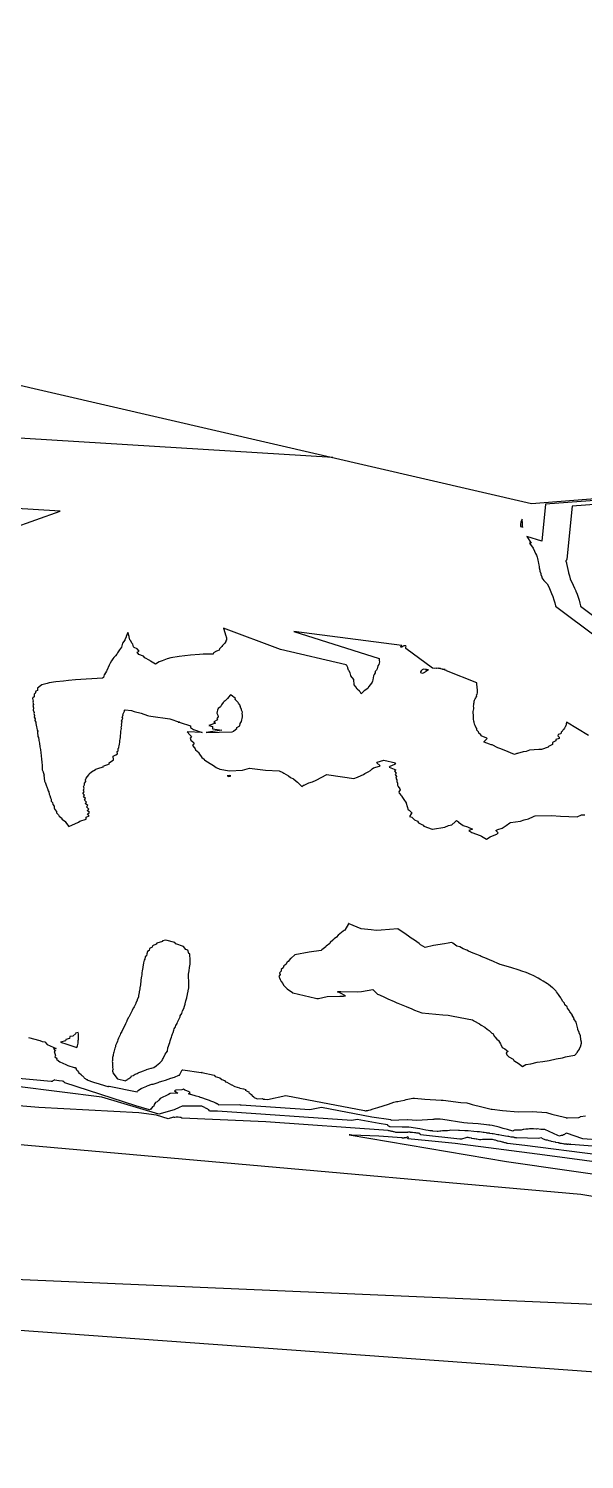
# Model space of a CAD drawing. Header units: metres. Extents: x 706349 to 713144, y 2649082 to 2655455.
# Drawn here: x 710366 to 710793, y 2651751 to 2652850 of the extents above; entities that cross this region are included whole.
import ezdxf

# ---------------------------------------------------------------- set-up
doc = ezdxf.new("R2010")
doc.units = ezdxf.units.M
for name, color, linetype in [('C-TINN-BNDY', 110, 'Continuous'), ('C-TOPO-MAJR', 9, 'Continuous'), ('C-TOPO-MINR', 8, 'Continuous')]:
    doc.layers.add(name, color=color, linetype=linetype)

msp = doc.modelspace()

# ---------------------------------------------------------------- linework, layer by layer
at = {"layer": 'C-TINN-BNDY', "color": 110, "linetype": 'Continuous', "lineweight": -3, "flags": 128}
for points in [[(709174.9, 2652849.9), (710752.5, 2652485.3), (711620.3, 2652553.7)], [(711728.5, 2651751.2), (708979.7, 2651949.9)]]:
    msp.add_lwpolyline(points, dxfattribs=at)
at = {"layer": 'C-TOPO-MAJR', "color": 9, "linetype": 'Continuous', "lineweight": -3, "flags": 128}
msp.add_lwpolyline([(710812.9, 2651990.6), (710782.8, 2651992.9), (710782.2, 2651993.2), (710782.2, 2651993.1), (710782.1, 2651993.1), (710782.1, 2651993.1), (710782.1, 2651993.1), (710781.6, 2651993.1), (710781.1, 2651993.2), (710781, 2651993.2), (710780.6, 2651993.2), (710780.5, 2651993.1), (710780, 2651993.1), (710779.6, 2651993.2), (710779.1, 2651993.2), (710779.1, 2651993.2), (710778.6, 2651993.2), (710778.1, 2651993.3), (710778, 2651993.2), (710777.1, 2651993.4), (710776.7, 2651993.4), (710776.6, 2651993.4), (710775.5, 2651993.7), (710775.5, 2651993.7), (710775.4, 2651993.7), (710775.1, 2651993.7), (710775, 2651993.7), (710775, 2651993.8), (710774.9, 2651993.8), (710774.6, 2651993.8), (710774.3, 2651993.9), (710774.1, 2651994), (710774, 2651994), (710773.8, 2651994), (710773.7, 2651994.1), (710773.6, 2651994.1), (710773.6, 2651994.1), (710773.5, 2651994.2), (710773.4, 2651994.2), (710773.3, 2651994.2), (710773, 2651994.3), (710771.3, 2651994.6), (710771, 2651994.7), (710769.3, 2651995), (710768, 2651995.2), (710767.3, 2651995.5), (710766.1, 2651995.7), (710764.8, 2651996.2), (710763.8, 2651996.4), (710761.9, 2651997.2), (710759.9, 2651998.1), (710759.1, 2651997.8), (710757.9, 2651997.6), (710741.1, 2651998), (710741, 2651997.9), (710740.7, 2651998), (710740.4, 2651998.1), (710740.3, 2651998), (710740, 2651998.2), (710739.9, 2651998.1), (710739.6, 2651998.2), (710739.4, 2651998.4), (710739.3, 2651998.4), (710739.2, 2651998.3), (710738.8, 2651998.5), (710738.6, 2651998.5), (710738.6, 2651998.5), (710738.5, 2651998.5), (710738.5, 2651998.5), (710737.2, 2651998.7), (710737, 2651998.7), (710735.1, 2651999), (710734.4, 2651999.1), (710732.5, 2651999.4), (710731.2, 2651999.6), (710729.8, 2651999.9), (710727.5, 2652000.3), (710726.6, 2652000.4), (710723.1, 2652001.2), (710722.3, 2652001.3), (710720.5, 2652001.5), (710720.3, 2652001.6), (710718.4, 2652001.8), (710718, 2652001.9), (710716.3, 2652002.2), (710715.4, 2652002.3), (710714.2, 2652002.4), (710712.7, 2652002.7), (710710.9, 2652002.8), (710708.2, 2652003), (710704, 2652003.4), (710703.6, 2652003.4), (710701.5, 2652003.6), (710697.2, 2652003.8), (710696.5, 2652003.7), (710690.7, 2652003.9), (710689.5, 2652003.8), (710688.1, 2652003.6), (710685.6, 2652003.6), (710684.3, 2652003.6), (710683, 2652003.3), (710682.3, 2652003.3), (710681, 2652003), (710680.6, 2652003), (710680.5, 2652002.9), (710680.3, 2652002.9), (710680.2, 2652002.9), (710680, 2652002.9), (710676.7, 2652003.2), (710676.7, 2652003.2), (710676.7, 2652003.3), (710676.7, 2652003.3), (710676.7, 2652003.3), (710676.7, 2652003.3), (710676.6, 2652003.3), (710676.6, 2652003.3), (710676.5, 2652003.4), (710676.5, 2652003.4), (710676.4, 2652003.4), (710676.3, 2652003.4), (710676.2, 2652003.4), (710676, 2652003.4), (710675.8, 2652003.4), (710675.5, 2652003.5), (710675.1, 2652003.5), (710674.4, 2652003.6), (710673.3, 2652003.8), (710671.3, 2652004.1), (710666.8, 2652004.9), (710658.4, 2652006.3), (710658.4, 2652006.3), (710658.3, 2652006.4), (710658.3, 2652006.3), (710658.3, 2652006.3), (710658.2, 2652006.3), (710653.2, 2652006.4), (710644, 2652006.5), (710644, 2652006.5), (710643.9, 2652006.6), (710643.9, 2652006.6), (710643.8, 2652006.6), (710643.6, 2652006.6), (710643.5, 2652006.7), (710643.2, 2652006.9), (710642.9, 2652007.1), (710642.6, 2652007.3), (710642.4, 2652007.5), (710642.3, 2652007.6), (710642.2, 2652007.8), (710642.1, 2652008), (710635.7, 2652009), (710618.7, 2652012.2), (710614.7, 2652011.4), (710511.3, 2652018.5), (710511.1, 2652018.6), (710510.9, 2652018.6), (710505.8, 2652018.6), (710505.4, 2652018.8), (710504.7, 2652019.5), (710504.3, 2652019.8), (710503.9, 2652020.1), (710503.5, 2652020.4), (710503, 2652020.7), (710502.3, 2652021), (710501.6, 2652021.4), (710500.9, 2652021.7), (710500, 2652022.1), (710499.4, 2652022.4), (710496.3, 2652022.4), (710485, 2652022.5), (710484.5, 2652022.5), (710484.4, 2652022.5), (710484.4, 2652022.5), (710481.9, 2652021.3), (710478.1, 2652019.5), (710466.4, 2652016.2), (710422.5, 2652029.3), (710357.6, 2652037.4)], dxfattribs=at)
at = {"layer": 'C-TOPO-MINR', "color": 8, "linetype": 'Continuous', "lineweight": -3, "flags": 128}
for points, elevation in [([(710599.9, 2652520.6), (709794.6, 2652570.1)], -4), ([(711538.2, 2652542.6), (710763.2, 2652484.6), (710760.4, 2652456.3), (710749.1, 2652459.8), (710752.4, 2652454.7), (710751.1, 2652454.8), (710753.9, 2652450.8), (710754.9, 2652448.7), (710755.7, 2652446.9), (710756.3, 2652445.5), (710756.9, 2652444.1), (710757.2, 2652442.9), (710757.5, 2652441.7), (710757.7, 2652440.6), (710758, 2652439.2), (710758.1, 2652438.2), (710758.5, 2652436.7), (710758.5, 2652435.7), (710759.1, 2652434.1), (710759.1, 2652433.2), (710759.8, 2652431.4), (710759.7, 2652430.7), (710760.4, 2652428.9), (710760.4, 2652428.2), (710762.1, 2652426.2), (710764.3, 2652423.7), (710764.3, 2652423.7), (710764.5, 2652423.5), (710765.8, 2652421.2), (710766.9, 2652418.7), (710766.9, 2652418.7), (710767.9, 2652416.2), (710768.9, 2652413.8), (710768.9, 2652413.8), (710769.6, 2652411.3), (710770.4, 2652408.9), (710770.9, 2652406.6), (710770.9, 2652406.5), (710904.1, 2652306.8)], -6), ([(711491.6, 2652536.2), (710783.7, 2652483.3), (710779.7, 2652442.6), (710779.7, 2652442.5), (710779.7, 2652442.4), (710779.6, 2652442.3), (710779.6, 2652442.1), (710779.5, 2652442), (710779.4, 2652441.9), (710779.4, 2652441.8), (710779.3, 2652441.7), (710779.2, 2652441.7), (710779.1, 2652441.5), (710779, 2652441.3), (710778.9, 2652441.2), (710778.9, 2652441), (710778.9, 2652440.7), (710779, 2652440.6), (710779.1, 2652440.5), (710779.2, 2652440.2), (710779.4, 2652440), (710779.4, 2652439.9), (710779.4, 2652439.7), (710779.5, 2652439.6), (710779.5, 2652439.5), (710779.5, 2652439.4), (710779.5, 2652439.3), (710779.5, 2652439.2), (710779.5, 2652439.1), (710781.1, 2652432.2), (710781, 2652432.1), (710781.7, 2652429.7), (710782.2, 2652427.4), (710783.4, 2652425.1), (710784.5, 2652422.8), (710784.5, 2652422.6), (710785.7, 2652420.3), (710786.7, 2652418.1), (710786.7, 2652417.9), (710787.6, 2652415.7), (710788.5, 2652413.4), (710788.5, 2652413.2), (710789.2, 2652411), (710789.8, 2652408.8), (710790.3, 2652406.7), (710790.3, 2652406.4), (710911.7, 2652315.6)], -8), ([(710278.1, 2652439.3), (710390.6, 2652479.4), (709933.2, 2652507.5)], -6), ([(710796.4, 2652307), (710779.5, 2652317.2), (710779.4, 2652316.9), (710779.4, 2652316.5), (710779.3, 2652316.2), (710779.2, 2652315.8), (710779.1, 2652315.5), (710779.1, 2652315.1), (710779, 2652314.7), (710778.8, 2652314.3), (710778.7, 2652313.9), (710778.5, 2652313.6), (710778.2, 2652313.2), (710777.8, 2652312.7), (710777.1, 2652311.7), (710776.6, 2652311.2), (710776.1, 2652310.1), (710775.4, 2652309.5), (710775.1, 2652308.4), (710773.1, 2652307.8), (710772.9, 2652306.9), (710773.9, 2652305.9), (710773.8, 2652304.8), (710771.3, 2652303.9), (710771.2, 2652303), (710768.8, 2652301.7), (710768.8, 2652300.9), (710768.8, 2652300.1), (710765.6, 2652298.6), (710765.5, 2652298.1), (710760.2, 2652296.4), (710758.9, 2652296.4), (710758.2, 2652296.3), (710751, 2652295.7), (710748.5, 2652294.9), (710746.1, 2652294.4), (710741.8, 2652293.3), (710741.3, 2652293.2), (710739.5, 2652292.6), (710736.5, 2652293.8), (710734.7, 2652294.6), (710728.9, 2652296.8), (710726.8, 2652297.7), (710722.3, 2652299.8), (710721.6, 2652300), (710720.2, 2652300.5), (710716.1, 2652302), (710716.1, 2652302.5), (710718.4, 2652304.7), (710718.3, 2652304.9), (710713.8, 2652306.7), (710713.7, 2652307.5), (710712, 2652308.9), (710711.9, 2652310), (710710.6, 2652311.2), (710710.5, 2652312.4), (710709.7, 2652313.5), (710709.4, 2652314.8), (710708.8, 2652315.8), (710708.6, 2652317.2), (710708.2, 2652318.2), (710708, 2652319.5), (710708, 2652320.8), (710708, 2652322.9), (710707.8, 2652324.2), (710707.9, 2652325.4), (710708, 2652326.4), (710708.2, 2652327.6), (710708.2, 2652328.5), (710708.1, 2652329.6), (710708.2, 2652330.6), (710708.3, 2652331.6), (710708.5, 2652332.5), (710708.6, 2652333.5), (710708.9, 2652334.3), (710709.2, 2652335.2), (710709.7, 2652335.9), (710710.1, 2652336.6), (710710.5, 2652337.3), (710710.3, 2652338.3), (710710.9, 2652338.9), (710711, 2652339.8), (710711, 2652340.6), (710711.1, 2652341.3), (710711.2, 2652341.9), (710710.5, 2652346.4), (710710.5, 2652346.8), (710710.5, 2652347.2), (710710.5, 2652347.6), (710687.2, 2652356.6), (710687.2, 2652356.9), (710686.1, 2652357.3), (710686.1, 2652357.5), (710686.2, 2652357.8), (710684.3, 2652357.8), (710684.3, 2652358), (710684.3, 2652358.1), (710682.9, 2652358.3), (710682.8, 2652358.4), (710682.8, 2652358.4), (710682.7, 2652358.5), (710681.2, 2652358.6), (710681.1, 2652358.6), (710681.1, 2652358.8), (710679.5, 2652358.6), (710679.4, 2652358.7), (710677.7, 2652358.5), (710677.7, 2652358.5), (710676.6, 2652358.7), (710676.6, 2652358.7), (710676.6, 2652358.7), (710676.5, 2652358.7), (710656.1, 2652374), (710656.1, 2652374.5), (710656.1, 2652374.8), (710656.2, 2652375.4), (710656.1, 2652375.8), (710655.8, 2652375.9), (710654.9, 2652375.8), (710654.5, 2652375.8), (710654.1, 2652375.6), (710653.7, 2652375.5), (710653, 2652375), (710653.3, 2652375.5), (710652.7, 2652375), (710652.4, 2652374.9), (710652.2, 2652374.9), (710652.2, 2652375), (710652.3, 2652375.2), (710652.3, 2652375.3), (710652.5, 2652375.6), (710652.7, 2652375.9), (710653, 2652376.3), (710570.1, 2652387), (710635.7, 2652366.2), (710635.6, 2652365.4), (710635.5, 2652364.6), (710635.8, 2652363.6), (710635.6, 2652362.6), (710635.4, 2652361.5), (710634.5, 2652360.6), (710634.1, 2652358.3), (710633.6, 2652357.3), (710632.5, 2652356.1), (710632.4, 2652355.1), (710631.8, 2652353.8), (710631.2, 2652352.8), (710630.6, 2652349.9), (710630.5, 2652348.9), (710630.1, 2652347.9), (710628.8, 2652346.3), (710627.3, 2652344.5), (710627.2, 2652343.8), (710626.9, 2652343.2), (710624.1, 2652341.3), (710623.9, 2652341.1), (710621.8, 2652339), (710620.9, 2652340.5), (710620.6, 2652341), (710618.7, 2652342.7), (710617.6, 2652344.5), (710616.5, 2652346.1), (710616.1, 2652350), (710613.9, 2652352.9), (710613.9, 2652353.2), (710613.3, 2652355.1), (710612.2, 2652356.9), (710612, 2652357.2), (710611.6, 2652358.9), (710611.6, 2652359.2), (710610.7, 2652360.7), (710610.5, 2652360.9), (710610.4, 2652361.2), (710610.2, 2652361.4), (710559.8, 2652373.2), (710516, 2652389.5), (710517.9, 2652383.7), (710518.2, 2652383.1), (710518.2, 2652382.7), (710518.3, 2652382.3), (710518.4, 2652381.7), (710518.3, 2652381.3), (710518.4, 2652380.8), (710518.4, 2652380.3), (710517.8, 2652379.9), (710517.9, 2652379.3), (710517.1, 2652378), (710516.6, 2652377.4), (710515.3, 2652376.3), (710514.8, 2652375.5), (710513.8, 2652374.5), (710513, 2652373.5), (710512.6, 2652372.6), (710510.6, 2652371.8), (710508.4, 2652370.5), (710508.2, 2652369.6), (710504.9, 2652369.6), (710501.7, 2652369.6), (710500.5, 2652369.5), (710497.5, 2652369.2), (710490.6, 2652368.7), (710482.1, 2652367.7), (710481.9, 2652367.7), (710475.7, 2652366.6), (710472.8, 2652366), (710469, 2652364.5), (710467.3, 2652363.9), (710466.5, 2652363.7), (710463.7, 2652361.9), (710460, 2652364.2), (710459.5, 2652364.7), (710455.5, 2652366.7), (710454.5, 2652367.9), (710451.1, 2652369.3), (710449.8, 2652371), (710451.3, 2652371.9), (710449.7, 2652373.7), (710447.5, 2652374.6), (710447, 2652375.2), (710446.3, 2652377.3), (710445.9, 2652377.7), (710444.5, 2652380.1), (710444.3, 2652380.3), (710444.2, 2652380.5), (710443.5, 2652382.9), (710443.5, 2652383.1), (710442.8, 2652385.6), (710442.8, 2652385.7), (710442.8, 2652385.7), (710442.6, 2652386.2), (710442.4, 2652385.7), (710442.4, 2652385.6), (710441.3, 2652383.1), (710441.3, 2652382.9), (710440.3, 2652380.5), (710440.2, 2652380.2), (710438.5, 2652378), (710438.3, 2652377), (710437.6, 2652374.9), (710436.2, 2652372.9), (710435.7, 2652372.2), (710434.6, 2652370.6), (710434, 2652369.6), (710433, 2652368.2), (710431.8, 2652367), (710431, 2652365.9), (710430.1, 2652364.4), (710428.9, 2652362.6), (710428.3, 2652361), (710426.4, 2652356.9), (710426.1, 2652356.5), (710424.6, 2652353.9), (710424.5, 2652353.8), (710424.5, 2652353.7), (710423.9, 2652351.7), (710423.1, 2652351.2), (710402.3, 2652349.8), (710396.9, 2652349.4), (710393.1, 2652348.8), (710387.2, 2652348.2), (710382.1, 2652347.4), (710380.5, 2652347), (710376.4, 2652346.1), (710375.5, 2652345.1), (710373.1, 2652343.3), (710373.3, 2652341.7), (710371.8, 2652341.1), (710371.4, 2652339.3), (710370.6, 2652338.7), (710370.6, 2652336.7), (710369.7, 2652336.1), (710369.3, 2652335.6), (710369.9, 2652333.4), (710369.5, 2652332.7), (710370, 2652330.8), (710369.6, 2652330), (710370.2, 2652328.2), (710369.8, 2652326.6), (710370.5, 2652324.8), (710370.3, 2652323.9), (710370.8, 2652322.3), (710370.7, 2652321.2), (710371.3, 2652319.8), (710371.2, 2652318.7), (710371.8, 2652317.4), (710371.8, 2652316.2), (710372.2, 2652315), (710372.3, 2652313.7), (710372.7, 2652312.7), (710372.9, 2652311.2), (710373.5, 2652310.3), (710373.2, 2652309.5), (710373.4, 2652306.2), (710373.9, 2652305.5), (710374.1, 2652303.7), (710374.3, 2652303.1), (710374.6, 2652301.3), (710374.7, 2652300.7), (710375, 2652298.9), (710375.1, 2652298.3), (710375.4, 2652296.4), (710375.4, 2652296), (710375.8, 2652294), (710375.8, 2652293.7), (710376, 2652291.6), (710376, 2652291.3), (710376.2, 2652289.1), (710376.2, 2652288.8), (710376.5, 2652286.6), (710376.5, 2652286.5), (710376.7, 2652284.1), (710376.7, 2652284), (710376.7, 2652281.7), (710376.7, 2652281.7), (710376.8, 2652280.7), (710377.5, 2652279.1), (710377.6, 2652279), (710378.3, 2652276.7), (710378.1, 2652276.5), (710378.5, 2652271.9), (710378.9, 2652271.6), (710379.2, 2652271.2), (710379.9, 2652269), (710380.6, 2652267), (710380.9, 2652266.3), (710381.3, 2652264.5), (710381.9, 2652263.7), (710382.2, 2652261.9), (710382.7, 2652261), (710383.1, 2652259.3), (710383.8, 2652258.3), (710383.7, 2652256.7), (710384.6, 2652255.6), (710385, 2652254.1), (710386, 2652252.8), (710386, 2652251.5), (710386.4, 2652250.2), (710387.7, 2652248.8), (710387.8, 2652247.7), (710389.4, 2652246.2), (710389.7, 2652245.2), (710391.8, 2652243.5), (710391.8, 2652242.9), (710394.6, 2652240.9), (710394.7, 2652240.6), (710397.2, 2652237.2), (710404.6, 2652240.5), (710405.7, 2652241.4), (710410.6, 2652242.8), (710410.5, 2652244.3), (710412.9, 2652245.3), (710411.6, 2652247), (710413.2, 2652247.9), (710411.4, 2652249.6), (710412.7, 2652250.6), (710410.7, 2652252.2), (710411.8, 2652253.2), (710409.9, 2652254.8), (710410.9, 2652255.9), (710409.2, 2652257.3), (710410, 2652258.6), (710408.5, 2652259.9), (710409.2, 2652261.2), (710408.1, 2652262.5), (710409, 2652263.9), (710408.4, 2652265.1), (710409, 2652266.5), (710408.6, 2652267.7), (710409.3, 2652269.1), (710409.4, 2652270.4), (710410.4, 2652271.7), (710410, 2652273.1), (710410.6, 2652274.3), (710411.5, 2652275.7), (710412.5, 2652276.8), (710412.8, 2652277.7), (710414.6, 2652279.1), (710417.8, 2652280.9), (710418, 2652281.3), (710421.1, 2652282.3), (710423.8, 2652283.1), (710423.7, 2652283.5), (710428.5, 2652285.2), (710428.3, 2652286.1), (710431.5, 2652288.5), (710431.3, 2652291.2), (710433.3, 2652292.2), (710434.5, 2652292.9), (710434.3, 2652294.7), (710435.1, 2652295.3), (710435.1, 2652297.1), (710435.7, 2652297.7), (710435.8, 2652299.7), (710436.2, 2652300.2), (710436.3, 2652302.2), (710436.5, 2652302.7), (710436.8, 2652304.8), (710436.9, 2652305.3), (710437, 2652305.8), (710437.3, 2652309.9), (710437.2, 2652310.4), (710437.6, 2652312.5), (710437.4, 2652313), (710437.9, 2652315.1), (710437.7, 2652315.6), (710438.1, 2652317.7), (710437.8, 2652318.2), (710438.6, 2652320.4), (710438.3, 2652320.8), (710439, 2652323), (710438.8, 2652323.2), (710439.9, 2652325.7), (710439.7, 2652325.8), (710440.4, 2652326.9), (710445.4, 2652326.3), (710447.3, 2652325.5), (710452.7, 2652324.3), (710457.7, 2652322.4), (710458.7, 2652322.2), (710460.1, 2652322), (710474.7, 2652319.9), (710482.3, 2652317.2), (710481.3, 2652317.2), (710482.8, 2652317), (710490.8, 2652314.4), (710490.8, 2652313.2), (710493.1, 2652311.7), (710499.7, 2652309.4), (710488.2, 2652309.8), (710490.1, 2652307.7), (710491.4, 2652306.3), (710490.5, 2652304.9), (710490.9, 2652303.6), (710492.5, 2652302.1), (710493.4, 2652301.1), (710492.2, 2652299.5), (710493.7, 2652297.6), (710494.3, 2652296.8), (710494.6, 2652296.1), (710497, 2652294), (710497.2, 2652293.6), (710499.5, 2652290.2), (710501.2, 2652288.8), (710501.3, 2652288.5), (710501.6, 2652288.2), (710505.7, 2652285.5), (710508.4, 2652284.1), (710510.3, 2652282.5), (710513.3, 2652281.3), (710520.7, 2652280), (710530.7, 2652280.4), (710535.9, 2652282), (710548.2, 2652280.5), (710558.9, 2652279.9), (710561.7, 2652278.6), (710562.3, 2652278.1), (710566, 2652276.1), (710567.5, 2652274.9), (710569.9, 2652273.7), (710571.8, 2652271.9), (710572.8, 2652271.3), (710575.2, 2652269), (710576.2, 2652268), (710577.5, 2652268.8), (710578, 2652268.9), (710581.5, 2652270.8), (710584.5, 2652271.6), (710587.1, 2652272.7), (710595.4, 2652277), (710596.8, 2652276.8), (710616.1, 2652274.1), (710618.9, 2652275.1), (710619.4, 2652275.4), (710623.6, 2652277), (710624.6, 2652277.8), (710627.2, 2652279.1), (710628.8, 2652280.1), (710630.3, 2652281.4), (710631.2, 2652282.2), (710635.9, 2652283.4), (710636.4, 2652283.7), (710633.7, 2652286.1), (710634.1, 2652286.7), (710639.1, 2652288.2), (710648.2, 2652286), (710647.3, 2652284.8), (710643.8, 2652283.3), (710643.2, 2652282.7), (710648.3, 2652280.8), (710647.4, 2652279.7), (710648.6, 2652278.2), (710647.8, 2652277), (710648.8, 2652275.6), (710648.4, 2652274.4), (710649.2, 2652273.1), (710649.1, 2652271.7), (710649.6, 2652270.5), (710649.7, 2652269), (710650.1, 2652267.9), (710651.4, 2652266.2), (710651.8, 2652265.4), (710650.8, 2652263.7), (710651, 2652262.7), (710652.7, 2652260.8), (710652.9, 2652260.2), (710654.4, 2652258), (710656.3, 2652255.3), (710656.3, 2652255.3), (710656.4, 2652255.1), (710657, 2652252.6), (710657.2, 2652252.5), (710657.9, 2652250), (710658.7, 2652249.7), (710660.9, 2652247.5), (710660.1, 2652247), (710658.9, 2652244.8), (710660.7, 2652244.3), (710662.8, 2652242.4), (710664.9, 2652241.3), (710665.8, 2652239.9), (710669.5, 2652238.3), (710670, 2652237.5), (710676.2, 2652235.2), (710676.2, 2652235.2), (710676.4, 2652235.2), (710676.6, 2652235.2), (710676.6, 2652235.2), (710686.1, 2652236.6), (710688.9, 2652238), (710691.4, 2652238.5), (710694, 2652240.8), (710694.3, 2652240.9), (710695.1, 2652241.8), (710696.4, 2652240.8), (710696.6, 2652240.6), (710700, 2652238), (710703.5, 2652237), (710707.2, 2652235.2), (710704.4, 2652234.2), (710706.7, 2652232.5), (710713.2, 2652230.3), (710714.2, 2652229.7), (710718, 2652227.5), (710720.9, 2652229.3), (710721.3, 2652229.6), (710726, 2652231.3), (710727, 2652232.4), (710725.3, 2652234), (710726.7, 2652234.9), (710730.1, 2652235.9), (710732.4, 2652237.4), (710733, 2652238), (710736, 2652239.9), (710736, 2652240), (710736.4, 2652240.2), (710744.1, 2652241.4), (710747, 2652242.4), (710750.2, 2652243.1), (710754.2, 2652244.9), (710754.5, 2652245), (710755.3, 2652245.4), (710767.9, 2652245.6), (710774.9, 2652245.2), (710787.7, 2652244.7), (710791, 2652246.1), (710793.5, 2652246.2)], -4), ([(710366.2, 2652075.2), (710374.9, 2652072.8), (710376.7, 2652072.1), (710378.7, 2652071.7), (710380.6, 2652069.8), (710382.8, 2652068.7), (710387.4, 2652066.7), (710385.5, 2652066.7), (710387.1, 2652064.6), (710386.1, 2652064.4), (710386.9, 2652061.2), (710386.4, 2652060.4), (710388.3, 2652058.9), (710387.8, 2652058.4), (710389.3, 2652057.2), (710390.3, 2652056.5), (710392.7, 2652055.4), (710394.9, 2652054.3), (710396.6, 2652053.7), (710401.4, 2652052.2), (710401.6, 2652052.1), (710401.9, 2652052), (710402.3, 2652052), (710402.3, 2652052), (710402.4, 2652051.9), (710403.1, 2652050.7), (710403.1, 2652050.7), (710403, 2652050.7), (710403.9, 2652049.5), (710404.8, 2652048.5), (710404.8, 2652048.4), (710404.8, 2652048.3), (710405.6, 2652047.5), (710406.4, 2652046.9), (710406.5, 2652046.7), (710406.6, 2652046.6), (710407.2, 2652046), (710407.8, 2652045.6), (710408, 2652045.4), (710408.3, 2652045.2), (710408.8, 2652044.8), (710408.9, 2652044.2), (710409.3, 2652044), (710409.8, 2652043.7), (710410, 2652043.5), (710410.6, 2652043.2), (710410.7, 2652043), (710411.4, 2652042.8), (710411.5, 2652042.6), (710411.6, 2652042.4), (710412.5, 2652042.2), (710413.3, 2652042), (710413.9, 2652041.7), (710414.6, 2652041.3), (710415.3, 2652041.1), (710416.1, 2652040.8), (710416.9, 2652040.5), (710418, 2652040.3), (710427.2, 2652037.4), (710427.4, 2652037.4), (710427.5, 2652037.5), (710427.6, 2652037.6), (710427.9, 2652037.7), (710428.2, 2652037.8), (710449.7, 2652033.3), (710449.9, 2652033.9), (710450.6, 2652034.5), (710451.4, 2652035.1), (710452.7, 2652035.9), (710454.5, 2652036.8), (710457.1, 2652037.9), (710457.1, 2652037.9), (710457.1, 2652037.9), (710457.5, 2652038), (710461, 2652039.2), (710461.6, 2652039.2), (710462, 2652039.4), (710465.8, 2652040.7), (710466.8, 2652041), (710469.8, 2652042), (710471.5, 2652042.4), (710473.5, 2652043.1), (710475.6, 2652043.8), (710478.4, 2652044.7), (710481.7, 2652046.1), (710482.3, 2652046.3), (710484.3, 2652050.4), (710484.3, 2652050.4), (710484.3, 2652050.4), (710484.3, 2652050.4), (710484.6, 2652050.4), (710484.8, 2652050.4), (710499, 2652048.4), (710499.6, 2652048.3), (710499.5, 2652048.2), (710508.9, 2652046.1), (710509.6, 2652045.3), (710513.3, 2652044.1), (710514.8, 2652042.8), (710516.9, 2652042.1), (710517.6, 2652041.2), (710518.7, 2652040.8), (710520.3, 2652039.9), (710522.2, 2652038.8), (710522.4, 2652038.7), (710524.2, 2652037.8), (710524.2, 2652037.7), (710524.3, 2652037.7), (710524.8, 2652037.6), (710524.8, 2652037.5), (710528.4, 2652036.6), (710528.5, 2652036.3), (710531.5, 2652035.7), (710533.2, 2652035.3), (710532.7, 2652034.7), (710533.8, 2652034.4), (710534, 2652033.9), (710534.8, 2652033.6), (710535.4, 2652033.4), (710535.2, 2652032.8), (710535.8, 2652032.7), (710536.2, 2652032.1), (710536.7, 2652032), (710537.1, 2652031.4), (710537.5, 2652031.3), (710537.7, 2652031.2), (710537.7, 2652030.7), (710538, 2652030.6), (710538.4, 2652030.2), (710538.5, 2652030.1), (710539, 2652029.8), (710539.1, 2652029.7), (710539.1, 2652029.6), (710539.2, 2652029.5), (710539.7, 2652029.2), (710539.7, 2652029.1), (710540.2, 2652028.9), (710540.8, 2652028.6), (710541.4, 2652028.3), (710542.1, 2652028.1), (710546, 2652028.2), (710546.8, 2652027.9), (710547.7, 2652027.8), (710549.9, 2652027.6), (710563.9, 2652030.6), (710624.2, 2652019), (710625.1, 2652018.9), (710625.3, 2652018.9), (710625.5, 2652018.9), (710625.8, 2652019), (710626.2, 2652019), (710626.8, 2652019.1), (710627.7, 2652019.3), (710628.9, 2652019.5), (710631.1, 2652020.3), (710634.6, 2652021.4), (710642.7, 2652024), (710646.9, 2652025.5), (710648.8, 2652025.9), (710649.8, 2652026.1), (710652.1, 2652026.6), (710655, 2652027.1), (710656.3, 2652027.5), (710661.4, 2652028.5), (710662.1, 2652028.5), (710662.7, 2652028.5), (710670.7, 2652027.9), (710683.1, 2652027), (710684.7, 2652026.9), (710698.4, 2652025.3), (710703, 2652024.9), (710705.5, 2652024.2), (710707.1, 2652023.8), (710714.5, 2652021.9), (710721.5, 2652020.2), (710721.9, 2652020.1), (710722.3, 2652020), (710730.3, 2652019.2), (710742.4, 2652018.1), (710753, 2652018.2), (710764.1, 2652017.6), (710768.2, 2652016.3), (710777.9, 2652013.9), (710778.9, 2652013.6), (710779.2, 2652013.5), (710779.6, 2652013.5), (710780.2, 2652013.4), (710780.2, 2652013.4), (710780.3, 2652013.4), (710780.3, 2652013.4), (710789, 2652013.6), (710789.8, 2652014), (710790.3, 2652014.5), (710794, 2652014.9)], -4), ([(710805.6, 2651996.2), (710791.9, 2651997.3), (710779.5, 2652001.8), (710779, 2652001.4), (710778.5, 2652001.1), (710777.9, 2652000.7), (710777.3, 2652000.3), (710777.2, 2652000.4), (710777.1, 2652000.4), (710776.4, 2652000), (710776.3, 2652000), (710775.6, 2651999.8), (710775.5, 2651999.8), (710775.5, 2651999.8), (710775.4, 2651999.8), (710774.7, 2651999.6), (710774.7, 2651999.6), (710774.7, 2651999.6), (710774, 2651999.4), (710772.8, 2651999.9), (710762.8, 2652004.4), (710759.7, 2652004.6), (710757, 2652004.9), (710756.4, 2652004.7), (710754.2, 2652004.9), (710752.5, 2652005), (710751.1, 2652005.1), (710750.1, 2652004.7), (710749, 2652004.7), (710748.1, 2652004.8), (710746.8, 2652004.4), (710746.1, 2652004.4), (710744.6, 2652004.1), (710744.3, 2652004), (710744, 2652003.9), (710739.6, 2652004), (710739.1, 2652003.7), (710739.1, 2652003.7), (710739, 2652003.7), (710738.6, 2652003.4), (710738.6, 2652003.4), (710738.2, 2652003.3), (710734.2, 2652004.4), (710730.7, 2652005.3), (710727.7, 2652006.2), (710722.4, 2652007.7), (710720.6, 2652007.9), (710719.8, 2652007.9), (710717.9, 2652008.1), (710711.6, 2652008.8), (710703.3, 2652009.4), (710700.7, 2652009.7), (710684.6, 2652012.1), (710682.4, 2652012.5), (710681.6, 2652012.5), (710678.6, 2652012.5), (710678.2, 2652012.4), (710677.6, 2652012.3), (710676.9, 2652012.2), (710664.4, 2652011.5), (710657.3, 2652012), (710657.3, 2652011.9), (710657.3, 2652011.9), (710657.3, 2652011.9), (710657.2, 2652011.9), (710650.7, 2652011.7), (710644.7, 2652011.4), (710644.6, 2652011.9), (710630, 2652014), (710591.3, 2652021.4), (710582.3, 2652019.5), (710529.5, 2652023.2), (710529, 2652023.3), (710528.5, 2652023.4), (710512.5, 2652023.3), (710512.4, 2652023.4), (710512.1, 2652023.6), (710511.9, 2652023.8), (710511.7, 2652023.9), (710511.5, 2652024.1), (710511.3, 2652024.2), (710511, 2652024.3), (710510.7, 2652024.5), (710510.4, 2652024.6), (710510, 2652024.8), (710509.6, 2652025), (710509.1, 2652025.2), (710508.5, 2652025.4), (710507.9, 2652025.7), (710507.1, 2652026), (710506.2, 2652026.3), (710505.2, 2652026.7), (710503.8, 2652027.2), (710502.3, 2652027.8), (710500.1, 2652028.5), (710497.7, 2652029.4), (710497.5, 2652029.5), (710497.4, 2652029.5), (710495, 2652030.2), (710493.5, 2652030.7), (710490.8, 2652031.3), (710489.7, 2652031.6), (710489.1, 2652031.8), (710490.5, 2652032.9), (710490, 2652033.2), (710489.6, 2652033.5), (710486.5, 2652034.7), (710486.4, 2652034.8), (710486.3, 2652034.8), (710485.3, 2652035.6), (710484, 2652035), (710479.5, 2652034.6), (710478.5, 2652034.2), (710480.9, 2652032.5), (710480.1, 2652032.3), (710475.1, 2652032.1), (710473.7, 2652031.5), (710467.5, 2652028.3), (710466.3, 2652027.1), (710465.1, 2652025.8), (710463.7, 2652025.2), (710462.9, 2652023.8), (710462.6, 2652022.4), (710461.9, 2652022.1), (710461.5, 2652021.8), (710460.2, 2652020.1), (710460.1, 2652020), (710460, 2652020), (710459.9, 2652019.9), (710459.8, 2652019.9), (710459.7, 2652019.8), (710459.3, 2652019.7), (710448.8, 2652022.8), (710394.1, 2652040.4), (710394, 2652040.6), (710393.8, 2652040.8), (710393.7, 2652040.9), (710393.5, 2652041.1), (710393.5, 2652041.4), (710392.5, 2652041.5), (710392.2, 2652041.5), (710389.9, 2652041.9), (710389.8, 2652041.9), (710389.6, 2652042), (710389.5, 2652042), (710388.1, 2652042.2), (710388, 2652042.2), (710386.4, 2652042.5), (710386.4, 2652042.5), (710386, 2652042.6), (710385.9, 2652042.5), (710385.4, 2652042.1), (710385, 2652041.8), (710384.6, 2652041.5), (710384.4, 2652041.3), (710383.8, 2652041.3), (710336.4, 2652045.6)], -2), ([(710803.4, 2651985.1), (710747.5, 2651992.3), (710734.1, 2651993.7), (710734.1, 2651993.7), (710734, 2651993.8), (710733.8, 2651993.8), (710733.7, 2651993.9), (710733.4, 2651994), (710732.5, 2651994.2), (710732.1, 2651994.3), (710731.4, 2651994.5), (710730.8, 2651994.7), (710730.2, 2651994.9), (710729.6, 2651995), (710728.8, 2651995.2), (710728.3, 2651995.3), (710727.1, 2651995.5), (710726.7, 2651995.6), (710726.1, 2651995.7), (710724.8, 2651996.3), (710724.5, 2651996.4), (710722.5, 2651996.7), (710722.4, 2651996.8), (710721.6, 2651996.9), (710721.6, 2651996.9), (710717.4, 2651996.7), (710716.6, 2651996.7), (710714.9, 2651996.7), (710713.6, 2651996.6), (710712.7, 2651996.6), (710710.7, 2651997), (710710, 2651997), (710708.7, 2651997.3), (710708.3, 2651997.4), (710706.8, 2651997.7), (710706.5, 2651997.8), (710704.9, 2651998.2), (710704.8, 2651998.2), (710703.9, 2651998.3), (710702.9, 2651998.3), (710701.5, 2651997.9), (710699.6, 2651997.4), (710698.9, 2651997.2), (710697.6, 2651997.1), (710667.2, 2652000.3), (710667.3, 2652000.6), (710667.3, 2652000.7), (710667.3, 2652000.8), (710667.3, 2652000.9), (710666.9, 2652001.3), (710666.7, 2652001.4), (710666.3, 2652001.5), (710665.9, 2652001.6), (710665.4, 2652001.7), (710664.6, 2652001.8), (710663.8, 2652001.9), (710662.6, 2652001.9), (710661.1, 2652002.1), (710659.7, 2652002.2), (710659.6, 2652002.2), (710659.6, 2652002.2), (710659.6, 2652002.2), (710659.6, 2652002.2), (710659.3, 2652002.4), (710659.2, 2652002.4), (710659.1, 2652002.4), (710659.1, 2652002.4), (710658.9, 2652002.5), (710658.8, 2652002.4), (710658.6, 2652002.4), (710658.4, 2652002.5), (710658.2, 2652002.6), (710658.1, 2652002.5), (710657.9, 2652002.6), (710657.6, 2652002.4), (710657.5, 2652002.3), (710657.3, 2652002.2), (710649.2, 2652002.3), (710649, 2652002.3), (710648.9, 2652002.2), (710648.4, 2652002.3), (710648.3, 2652002.3), (710647.8, 2652002.5), (710647.2, 2652002.6), (710646.6, 2652002.8), (710646, 2652002.9), (710645.3, 2652003), (710644.8, 2652003.1), (710644.2, 2652003.2), (710643.6, 2652003.4), (710643, 2652003.6), (710642.4, 2652003.8), (710548.6, 2652010.5), (710484.4, 2652013.3), (710484, 2652013.3), (710483.7, 2652013.4), (710483.4, 2652013.6), (710482.6, 2652013.8), (710481.1, 2652013.9), (710479.9, 2652014), (710479.9, 2652014), (710479.7, 2652013.9), (710478.7, 2652013.8), (710478.2, 2652013.8), (710477.9, 2652013.9), (710477.6, 2652013.9), (710473.6, 2652012.8), (710464.5, 2652015.5), (710451.1, 2652017.2), (710374.3, 2652021.3), (710228.3, 2652033.5)], 2), ([(710200.9, 2652007), (710790.4, 2651954.9), (711071.5, 2651907.7)], 2), ([(710841, 2651974.4), (710762.7, 2651984.8), (710694, 2651993.8), (710673.5, 2651995.7), (710657.6, 2651997.4), (710657.9, 2651998), (710657.9, 2651998.2), (710658, 2651998.4), (710657.9, 2651998.6), (710657.6, 2651998.9), (710657.6, 2651998.9), (710657.6, 2651998.9), (710657.5, 2651998.9), (710657.5, 2651998.9), (710657, 2651998.5), (710656.7, 2651998.4), (710656.3, 2651998.1), (710655.1, 2651998.1), (710654.8, 2651998), (710654.5, 2651997.9), (710654.4, 2651997.9), (710654.1, 2651997.8), (710654, 2651997.8), (710653.9, 2651997.8), (710653.8, 2651997.9), (710653.6, 2651997.9), (710653.5, 2651997.9), (710653.4, 2651997.9), (710653.3, 2651997.9), (710653.2, 2651998), (710653.1, 2651998), (710653, 2651998.1), (710635.4, 2651999.3), (710614.5, 2652000.2), (710613.4, 2652000.3), (710612.6, 2652000.3), (710733.5, 2651980), (710922.2, 2651952.8)], 4), ([(710990.7, 2651861.9), (709797.8, 2651913.3)], 2)]:
    msp.add_lwpolyline(points, dxfattribs=dict(at, elevation=elevation))
for points, elevation in [([(710744.2, 2652467.6), (710745.6, 2652467.3), (710745.7, 2652466.9), (710745.7, 2652467.4), (710745.7, 2652469.3), (710745.6, 2652470.9), (710745.4, 2652472.2), (710745.3, 2652473.3), (710744.5, 2652471.1), (710744.1, 2652469.2), (710744.2, 2652467.6)], -6), ([(710667.4, 2652355.9), (710667.3, 2652355.9), (710667.2, 2652355.8), (710667.2, 2652355.6), (710667.2, 2652355.4), (710668.6, 2652355), (710669.6, 2652355.1), (710672, 2652356.4), (710671.5, 2652356.5), (710673.4, 2652357.6), (710672.4, 2652357.5), (710671.4, 2652357.4), (710671.9, 2652357.8), (710669.6, 2652358.1), (710668.7, 2652357.6), (710668, 2652356.9), (710667.9, 2652356.8), (710667.9, 2652356.7), (710667.4, 2652355.9)], -4), ([(710521.1, 2652338.1), (710521.1, 2652338.1), (710521.1, 2652338.1), (710519, 2652335.6), (710517.4, 2652333.6), (710516.6, 2652333.1), (710515.9, 2652332.3), (710514.6, 2652330.5), (710513.8, 2652329), (710512, 2652327.9), (710511.5, 2652326.6), (710511.2, 2652325.4), (710511, 2652324.2), (710511.6, 2652322.8), (710511.9, 2652321.5), (710510.8, 2652320.2), (710511.4, 2652319), (710508.6, 2652317.5), (710510, 2652316.5), (710504.7, 2652314.7), (710507.7, 2652314.1), (710507.6, 2652312.3), (710514.8, 2652311.1), (710502.7, 2652309.4), (710522.8, 2652309.8), (710523.9, 2652310.5), (710523.9, 2652310.6), (710526.3, 2652312.5), (710526.3, 2652313.1), (710528.6, 2652314.5), (710528.9, 2652316.3), (710529.9, 2652317.8), (710530.2, 2652319.1), (710530.4, 2652320.2), (710530.5, 2652321.5), (710530.6, 2652322.6), (710530.3, 2652324), (710530.5, 2652325), (710529.9, 2652326.5), (710529.9, 2652327.4), (710528.9, 2652329.1), (710529, 2652329.8), (710527.5, 2652331.8), (710527.4, 2652332.4), (710525.1, 2652334.8), (710525.2, 2652335.4), (710522, 2652338), (710522, 2652338.1), (710521.4, 2652338.4), (710521.1, 2652338.1)], -4), ([(710519.2, 2652276), (710519.5, 2652275.9), (710520.2, 2652275.7), (710521.1, 2652275.8), (710521.7, 2652276), (710520.3, 2652276.3), (710518.9, 2652276.2), (710519.2, 2652276)], -4), ([(710612.4, 2652162.6), (710612.2, 2652162.6), (710612.2, 2652162.6), (710612.1, 2652162.6), (710612.1, 2652162.5), (710609.1, 2652157.7), (710608.6, 2652157.3), (710608, 2652156.8), (710605.5, 2652154.8), (710604.2, 2652153.8), (710602.7, 2652152.2), (710600.9, 2652150.9), (710600, 2652149.8), (710597.9, 2652148.1), (710597.6, 2652147.3), (710594.9, 2652145.4), (710594.7, 2652144.9), (710591.6, 2652142.6), (710591.6, 2652142.5), (710591.6, 2652142.4), (710591, 2652142), (710581.8, 2652140.6), (710570.9, 2652138.7), (710570.7, 2652138.6), (710570.7, 2652138.6), (710568.1, 2652136.1), (710567.5, 2652135.7), (710565.8, 2652133.6), (710565, 2652132.9), (710563.9, 2652131.1), (710562.3, 2652130.1), (710561.8, 2652128.7), (710560.4, 2652127.4), (710560.3, 2652126.2), (710559, 2652124.7), (710559.5, 2652123.6), (710558.6, 2652122), (710559.1, 2652120.9), (710559.6, 2652119.7), (710560.2, 2652118.1), (710561.6, 2652116.5), (710562.1, 2652115.3), (710564.1, 2652113.3), (710564.8, 2652112.4), (710569.1, 2652109.6), (710569.1, 2652109.5), (710569.4, 2652109.4), (710586.6, 2652105.3), (710587.8, 2652105), (710588.5, 2652105.1), (710589, 2652105.2), (710595.7, 2652106.7), (710605.4, 2652106.8), (710608.1, 2652107), (710609.6, 2652107.1), (710605.8, 2652109.1), (710603.7, 2652110.2), (710604.3, 2652110.4), (710606.1, 2652110.6), (710618.9, 2652110.1), (710621.9, 2652110.4), (710630.6, 2652111.9), (710634.3, 2652108.5), (710635.9, 2652107.8), (710639.6, 2652106.1), (710642.3, 2652104.8), (710647.1, 2652102.7), (710648.6, 2652102.1), (710649.1, 2652101.9), (710650, 2652101.5), (710656.2, 2652099), (710660.7, 2652097.2), (710662.6, 2652096.1), (710668.4, 2652094), (710684.5, 2652092.6), (710688.5, 2652092.3), (710692.3, 2652091.6), (710707.3, 2652088.6), (710708.1, 2652088.1), (710708.2, 2652088), (710712.6, 2652085.6), (710714, 2652084.7), (710716.8, 2652083.1), (710718.5, 2652081.6), (710720.1, 2652080.6), (710722.1, 2652078.6), (710722.9, 2652078.1), (710724.2, 2652075.9), (710724.5, 2652075.6), (710725.9, 2652073.8), (710727, 2652073), (710727.3, 2652072.8), (710728.7, 2652070.3), (710728.9, 2652069.8), (710730.1, 2652067.5), (710732.1, 2652066.4), (710734.6, 2652064.3), (710733, 2652063.5), (710733.7, 2652061.8), (710735.2, 2652060.3), (710738.5, 2652058.4), (710739, 2652057.5), (710743.2, 2652055), (710743.4, 2652054.6), (710745.7, 2652053), (710748.2, 2652054.3), (710752, 2652055), (710756.8, 2652056.1), (710761.3, 2652056.6), (710766.2, 2652057.6), (710771.4, 2652058.7), (710776.5, 2652059.6), (710778.7, 2652060.2), (710785.7, 2652061.5), (710785.9, 2652061.6), (710785.9, 2652061.6), (710787.8, 2652063.8), (710787.8, 2652064.1), (710789.4, 2652066.1), (710789.5, 2652066.6), (710790.4, 2652068.4), (710790.5, 2652069), (710790.9, 2652070.8), (710790.9, 2652071.5), (710790.5, 2652073.4), (710790.5, 2652074), (710790.1, 2652076), (710790.1, 2652076.5), (710789.2, 2652078.7), (710789.1, 2652079.1), (710788.2, 2652081.4), (710788.1, 2652081.7), (710786.9, 2652086.8), (710786.9, 2652086.8), (710786.9, 2652086.8), (710786.8, 2652087), (710785.2, 2652089.5), (710785.3, 2652089.8), (710783.9, 2652092.2), (710783.9, 2652092.7), (710782, 2652094.9), (710781.7, 2652095.7), (710780.2, 2652097.6), (710779.9, 2652098.6), (710778.2, 2652100.3), (710777.9, 2652101.6), (710776.6, 2652102.9), (710775.7, 2652104.5), (710775.1, 2652105.5), (710773.8, 2652107.4), (710773.3, 2652108.1), (710771.8, 2652110.3), (710771.5, 2652110.7), (710768.9, 2652113.3), (710768.8, 2652113.3), (710768.8, 2652113.4), (710765.6, 2652115.9), (710764.9, 2652116.3), (710761.5, 2652118.3), (710759.8, 2652119.5), (710757.8, 2652120.8), (710753.8, 2652122.7), (710752.7, 2652123.4), (710748.4, 2652125.1), (710745.1, 2652126.1), (710743, 2652126.8), (710736.6, 2652128.9), (710728.5, 2652131.3), (710727.5, 2652131.6), (710727.3, 2652131.8), (710722.9, 2652133.7), (710720.8, 2652134.6), (710717.9, 2652135.8), (710713.9, 2652137.4), (710713.1, 2652137.8), (710710.5, 2652138.8), (710707.9, 2652139.9), (710704.2, 2652141.4), (710702.8, 2652142.3), (710700, 2652143.3), (710697.6, 2652144.8), (710695.3, 2652145.3), (710692.1, 2652147.5), (710692.3, 2652147.7), (710691.2, 2652148), (710688.5, 2652147.7), (710685.7, 2652147.2), (710677.2, 2652145.8), (710670.8, 2652144.3), (710667.4, 2652146.2), (710667.1, 2652146.6), (710666.4, 2652147.3), (710662.8, 2652149.8), (710660.2, 2652151.5), (710658.2, 2652153), (710654.4, 2652155.6), (710653.3, 2652156.3), (710649.9, 2652158.5), (710637, 2652157.7), (710633.4, 2652157.3), (710629.5, 2652157.8), (710621.8, 2652158.7), (710612.6, 2652162.5), (710612.4, 2652162.6)], -4), ([(710431.3, 2652048.1), (710431.1, 2652047.9), (710434.4, 2652043.7), (710434.5, 2652043.3), (710440.9, 2652041.9), (710441, 2652042.1), (710441.1, 2652042.2), (710441.3, 2652042.3), (710441.5, 2652042.5), (710441.9, 2652042.7), (710442.5, 2652042.9), (710442.9, 2652043.3), (710443.3, 2652043.7), (710444.2, 2652044.1), (710444.6, 2652044.5), (710445, 2652045), (710445.5, 2652045.6), (710446.8, 2652046), (710447.5, 2652046.5), (710448.1, 2652047), (710449.8, 2652047.5), (710450.5, 2652048), (710451, 2652048.4), (710453.3, 2652049), (710453.7, 2652049.4), (710456.7, 2652050.2), (710457, 2652050.5), (710460.6, 2652051.5), (710460.7, 2652051.7), (710462.6, 2652052.2), (710464.4, 2652053.3), (710464.5, 2652053.5), (710464.6, 2652053.7), (710467.1, 2652055.8), (710468.9, 2652057.5), (710469.3, 2652058.2), (710469.8, 2652059), (710471.2, 2652062.3), (710472, 2652063.3), (710472.9, 2652064.7), (710473.4, 2652067.2), (710473.9, 2652068.6), (710474.3, 2652070), (710474.8, 2652071.4), (710475.2, 2652072.6), (710475.7, 2652074.2), (710476, 2652075.4), (710476.3, 2652076.5), (710476.9, 2652078), (710477.3, 2652079.1), (710477.9, 2652080.7), (710478.2, 2652081.8), (710479.1, 2652083.3), (710479.4, 2652084.3), (710480.4, 2652086), (710480.7, 2652086.8), (710481.4, 2652088.5), (710482.4, 2652090.4), (710482.7, 2652091.1), (710482.8, 2652091.8), (710484.1, 2652093.5), (710484.6, 2652095.6), (710484.8, 2652096), (710485.7, 2652098.1), (710485.9, 2652098.5), (710486.5, 2652100.8), (710486.6, 2652101), (710487.1, 2652103.2), (710487.8, 2652105.6), (710487.8, 2652105.8), (710488.3, 2652108.2), (710488.3, 2652108.3), (710488.8, 2652110.8), (710488.8, 2652110.9), (710489.3, 2652113.4), (710489.5, 2652115.9), (710489.5, 2652116), (710489.5, 2652118.5), (710489.5, 2652118.6), (710489.1, 2652121.1), (710489.1, 2652121.3), (710489.2, 2652123.8), (710489.1, 2652123.9), (710489.7, 2652126.4), (710490, 2652128.9), (710490, 2652129), (710490.5, 2652131.5), (710490.5, 2652131.6), (710490.5, 2652134.2), (710490.4, 2652134.2), (710490.4, 2652134.3), (710490.2, 2652139.3), (710490, 2652139.4), (710489.5, 2652139.7), (710488.7, 2652142.1), (710487.2, 2652142.8), (710485.3, 2652145), (710479.3, 2652147.2), (710478.7, 2652148.2), (710471.7, 2652150), (710469.3, 2652149.3), (710469.2, 2652149), (710464.8, 2652147.5), (710464.4, 2652146.7), (710461.6, 2652145.5), (710461.2, 2652144.4), (710459.3, 2652143.4), (710458.9, 2652142), (710457.6, 2652141.1), (710457.2, 2652139.5), (710456.8, 2652137.9), (710455.9, 2652137.1), (710455.6, 2652135.3), (710455, 2652134.5), (710454.7, 2652132.6), (710454.4, 2652130.7), (710454.1, 2652129.3), (710453.9, 2652127.2), (710453.6, 2652126.6), (710453.4, 2652124.5), (710453.2, 2652123.9), (710453, 2652121.7), (710452.9, 2652121.2), (710452.6, 2652119), (710452.6, 2652118.4), (710452.3, 2652116.2), (710452.3, 2652115.7), (710451.8, 2652113.4), (710451.8, 2652112.5), (710451.3, 2652110.2), (710451.3, 2652109.7), (710450.7, 2652107.3), (710450.7, 2652106.9), (710450.7, 2652106.5), (710449.8, 2652104.2), (710449.8, 2652103.9), (710448.7, 2652101.5), (710448.7, 2652101.3), (710447.4, 2652098.8), (710447.4, 2652098.7), (710446.9, 2652097.9), (710445.9, 2652096.1), (710445.9, 2652095.9), (710444.6, 2652093.4), (710444.6, 2652093.2), (710443.3, 2652090.8), (710443.2, 2652090.4), (710441.9, 2652088.2), (710441.8, 2652087.6), (710440.7, 2652085.6), (710440.5, 2652084.9), (710439.4, 2652083.1), (710439.2, 2652082.3), (710438.2, 2652080.6), (710437.9, 2652079.7), (710437, 2652078.1), (710436.7, 2652077.2), (710435.9, 2652075.7), (710435.5, 2652074.7), (710434.9, 2652073.4), (710434.6, 2652072.3), (710434, 2652071.1), (710433.7, 2652070.1), (710433.2, 2652069), (710433, 2652067.9), (710432.6, 2652066.9), (710432.4, 2652065.9), (710432, 2652065), (710431.8, 2652064), (710431.6, 2652063.1), (710431.4, 2652062.2), (710431.3, 2652061.4), (710431, 2652060.5), (710430.9, 2652059.7), (710430.9, 2652058.9), (710430.8, 2652058.1), (710430.9, 2652057.4), (710430.6, 2652056.6), (710430.7, 2652055.9), (710430.9, 2652055.2), (710430.7, 2652054.5), (710430.9, 2652053.8), (710430.7, 2652053.2), (710431, 2652052.5), (710430.8, 2652052), (710431.1, 2652051.2), (710431.2, 2652050.6), (710431, 2652050.2), (710430.8, 2652049.8), (710430.9, 2652049.2), (710431.1, 2652048.6), (710431.3, 2652048.1)], -6), ([(710395.6, 2652070), (710403.4, 2652067.5), (710403.8, 2652068.7), (710403.8, 2652068.7), (710403.8, 2652068.8), (710404.3, 2652070.9), (710404.3, 2652071), (710404.5, 2652073.1), (710404.6, 2652073.2), (710404.8, 2652075.5), (710404.8, 2652075.6), (710404.6, 2652078), (710404.6, 2652078), (710404.4, 2652079), (710402.3, 2652078.4), (710402.7, 2652078.1), (710400.3, 2652076.3), (710397.9, 2652076), (710397.8, 2652074.3), (710394.9, 2652073.7), (710394.8, 2652072.5), (710390.8, 2652071.5), (710395.6, 2652070)], -4)]:
    msp.add_lwpolyline(points, close=True, dxfattribs=dict(at, elevation=elevation))

doc.saveas('drawing.dxf')
